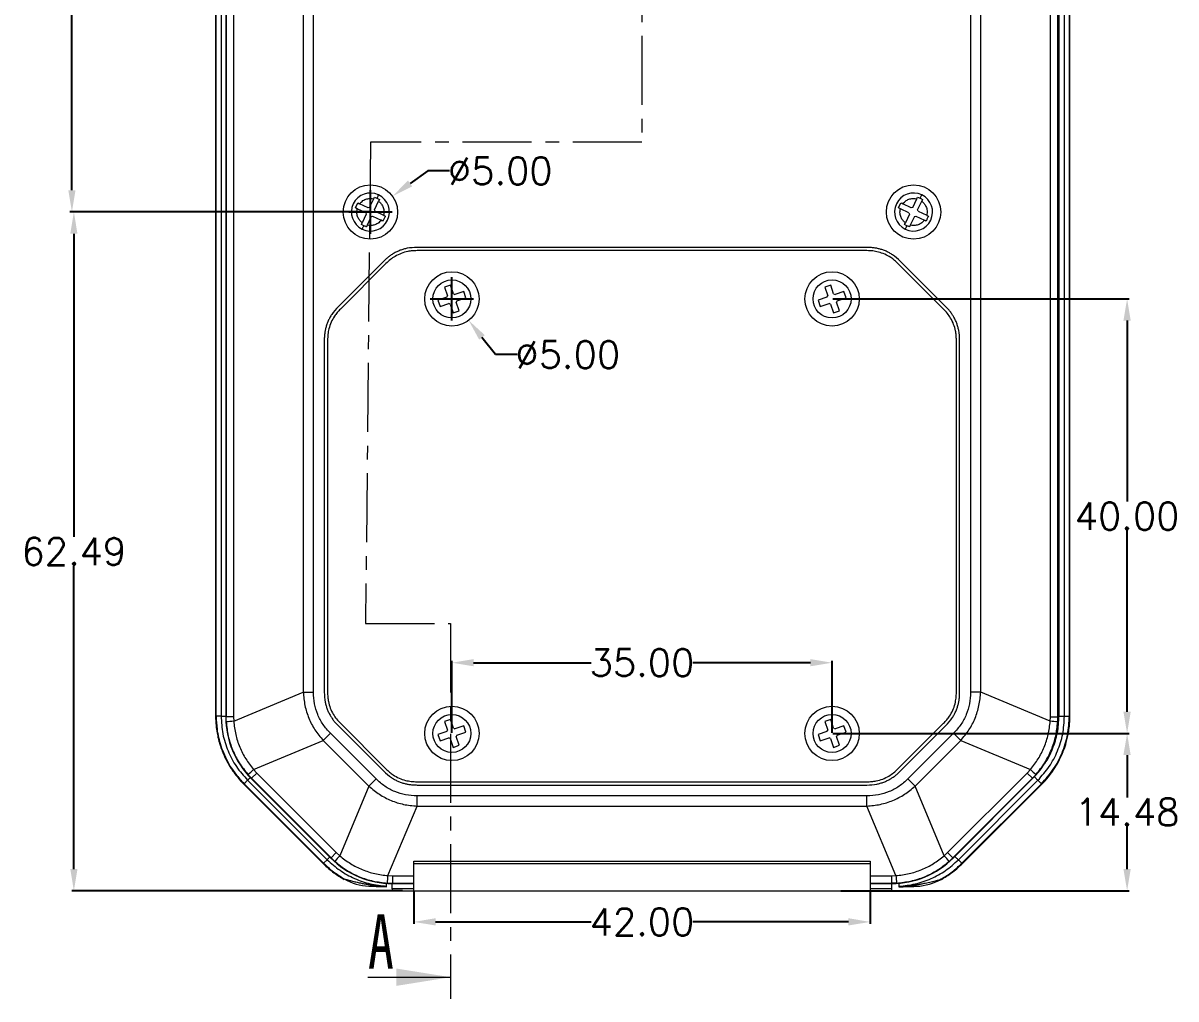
# Model space of a CAD drawing. Header units: inches. Extents: x 1153 to 4140, y 573 to 968.
# Drawn here: x 1458.6 to 1564.7, y 788.3 to 878.2 of the extents above; entities that cross this region are included whole.
import ezdxf

# ---------------------------------------------------------------- set-up
doc = ezdxf.new("R2010")
doc.units = ezdxf.units.IN
doc.linetypes.add('CENTER', pattern=[10.16, 6.35, -1.27, 1.27, -1.27])
doc.styles.add('SLDTEXTSTYLE6', font='TXT', dxfattribs={"width": 0.7})
doc.styles.get("Standard").update_dxf_attribs({"font": 'txt', "bigfont": 'gbcbig.shx'})
doc.dimstyles.new('2.5', dxfattribs={"dimtxt": 2.5, "dimasz": 2, "dimexe": 0.18, "dimexo": 0.0625, "dimgap": 0.09, "dimtad": 0, "dimtih": 1, "dimtoh": 1, "dimzin": 0, "dimdsep": 46, "dimtxsty": 'Standard', "dimcen": 2, "dimadec": 0, "dimazin": 0, "dimtfac": 1, "dimtofl": 0, "dimtmove": 0, "dimatfit": 3, "dimfxl": 1, "dimtolj": 1, "dimtzin": 0, "dimarcsym": 0})

# ---------------------------------------------------------------- blocks, each defined once
blk = doc.blocks.new('*D156')
at = {"color": 0, "lineweight": -2, "transparency": 16777216}
for p, q in [((1498.07, 812.84), (1498.07, 819.47)), ((1533.07, 812.84), (1533.07, 819.47)), ((1500.07, 819.29), (1510.89, 819.29)), ((1531.07, 819.29), (1520.24, 819.29))]:
    blk.add_line(p, q, dxfattribs=at)
at = {"color": 0, "transparency": 16777216}
for points in [[(1500.07, 819.62), (1500.07, 818.96), (1498.07, 819.29)], [(1531.07, 819.62), (1531.07, 818.96), (1533.07, 819.29)]]:
    blk.add_solid(points, dxfattribs=at)
at = {"layer": 'Defpoints', "color": 0, "transparency": 16777216}
for p in [(1533.07, 819.29), (1498.07, 812.78), (1533.07, 812.78)]:
    blk.add_point(p, dxfattribs=at)
at = {"color": 0, "transparency": 16777216, "insert": (1515.57, 819.29), "char_height": 2.5, "attachment_point": 5}
blk.add_mtext('\\A1;35.00', dxfattribs=at)
blk = doc.blocks.new('*D158')
at = {"color": 0, "lineweight": -2, "transparency": 16777216}
for p, q in [((1494.57, 798.23), (1494.57, 795.25)), ((1536.57, 798.23), (1536.57, 795.25)), ((1496.57, 795.43), (1510.89, 795.43)), ((1534.57, 795.43), (1520.24, 795.43))]:
    blk.add_line(p, q, dxfattribs=at)
at = {"color": 0, "transparency": 16777216}
for points in [[(1496.57, 795.77), (1496.57, 795.1), (1494.57, 795.43)], [(1534.57, 795.77), (1534.57, 795.1), (1536.57, 795.43)]]:
    blk.add_solid(points, dxfattribs=at)
at = {"layer": 'Defpoints', "color": 0, "transparency": 16777216}
for p in [(1494.57, 798.3), (1536.57, 798.3), (1536.57, 795.43)]:
    blk.add_point(p, dxfattribs=at)
at = {"color": 0, "transparency": 16777216, "insert": (1515.57, 795.43), "char_height": 2.5, "attachment_point": 5}
blk.add_mtext('\\A1;42.00', dxfattribs=at)
blk = doc.blocks.new('*D159')
at = {"color": 0, "lineweight": -2, "transparency": 16777216}
for p, q in [((1533.13, 812.78), (1560.41, 812.78)), ((1560.23, 810.78), (1560.23, 806.88)), ((1560.23, 800.3), (1560.23, 804.2)), ((1533.88, 798.3), (1560.41, 798.3))]:
    blk.add_line(p, q, dxfattribs=at)
at = {"color": 0, "transparency": 16777216}
for points in [[(1559.89, 810.78), (1560.56, 810.78), (1560.23, 812.78)], [(1559.89, 800.3), (1560.56, 800.3), (1560.23, 798.3)]]:
    blk.add_solid(points, dxfattribs=at)
at = {"layer": 'Defpoints', "color": 0, "transparency": 16777216}
for p in [(1533.07, 812.78), (1560.23, 812.78), (1533.82, 798.3)]:
    blk.add_point(p, dxfattribs=at)
at = {"color": 0, "transparency": 16777216, "insert": (1560.23, 805.54), "char_height": 2.5, "attachment_point": 5}
blk.add_mtext('\\A1;14.48', dxfattribs=at)
blk = doc.blocks.new('*D160')
at = {"color": 0, "lineweight": -2, "transparency": 16777216}
for p, q in [((1533.13, 852.78), (1560.41, 852.78)), ((1560.23, 850.78), (1560.23, 834.12)), ((1560.23, 814.78), (1560.23, 831.44)), ((1533.13, 812.78), (1560.41, 812.78))]:
    blk.add_line(p, q, dxfattribs=at)
at = {"color": 0, "transparency": 16777216}
for points in [[(1559.89, 850.78), (1560.56, 850.78), (1560.23, 852.78)], [(1559.89, 814.78), (1560.56, 814.78), (1560.23, 812.78)]]:
    blk.add_solid(points, dxfattribs=at)
at = {"layer": 'Defpoints', "color": 0, "transparency": 16777216}
for p in [(1533.07, 852.78), (1560.23, 852.78), (1533.07, 812.78)]:
    blk.add_point(p, dxfattribs=at)
at = {"color": 0, "transparency": 16777216, "insert": (1560.23, 832.78), "char_height": 2.5, "attachment_point": 5}
blk.add_mtext('\\A1;40.00', dxfattribs=at)
blk = doc.blocks.new('*D161')
at = {"color": 0, "lineweight": -2, "transparency": 16777216}
for p, q in [((1490.51, 860.78), (1463.09, 860.78)), ((1463.27, 858.78), (1463.27, 830.87)), ((1463.27, 800.29), (1463.27, 828.19)), ((1493.53, 798.29), (1463.09, 798.29))]:
    blk.add_line(p, q, dxfattribs=at)
at = {"color": 0, "transparency": 16777216}
for points in [[(1462.94, 858.78), (1463.6, 858.78), (1463.27, 860.78)], [(1462.94, 800.29), (1463.6, 800.29), (1463.27, 798.29)]]:
    blk.add_solid(points, dxfattribs=at)
at = {"layer": 'Defpoints', "color": 0, "transparency": 16777216}
for p in [(1463.27, 860.78), (1490.57, 860.78), (1493.59, 798.29)]:
    blk.add_point(p, dxfattribs=at)
at = {"color": 0, "transparency": 16777216, "insert": (1463.27, 829.53), "char_height": 2.5, "attachment_point": 5}
blk.add_mtext('\\A1;62.49', dxfattribs=at)
blk = doc.blocks.new('*D162')
at = {"color": 0, "lineweight": -2, "transparency": 16777216}
for p, q in [((1490.51, 905.78), (1462.91, 905.78)), ((1463.09, 903.78), (1463.09, 884.62)), ((1463.09, 862.78), (1463.09, 881.94)), ((1490.51, 860.78), (1462.91, 860.78))]:
    blk.add_line(p, q, dxfattribs=at)
at = {"color": 0, "transparency": 16777216}
for points in [[(1462.76, 903.78), (1463.42, 903.78), (1463.09, 905.78)], [(1462.76, 862.78), (1463.42, 862.78), (1463.09, 860.78)]]:
    blk.add_solid(points, dxfattribs=at)
at = {"layer": 'Defpoints', "color": 0, "transparency": 16777216}
for p in [(1463.09, 905.78), (1490.57, 905.78), (1490.57, 860.78)]:
    blk.add_point(p, dxfattribs=at)
at = {"color": 0, "transparency": 16777216, "insert": (1463.09, 883.28), "char_height": 2.5, "attachment_point": 5}
blk.add_mtext('\\A1;45.00', dxfattribs=at)
blk = doc.blocks.new('*D163')
at = {"color": 0, "lineweight": -2, "transparency": 16777216}
for p, q in [((1495.85, 864.56), (1494.23, 863.4)), ((1497.85, 864.56), (1495.85, 864.56)), ((1490.57, 858.78), (1490.57, 862.78)), ((1488.57, 860.78), (1492.57, 860.78))]:
    blk.add_line(p, q, dxfattribs=at)
at = {"color": 0, "transparency": 16777216}
blk.add_solid([(1494.03, 863.67), (1494.42, 863.13), (1492.6, 862.23)], dxfattribs=at)
at = {"layer": 'Defpoints', "color": 0, "transparency": 16777216}
for p in [(1492.6, 862.23), (1488.54, 859.32)]:
    blk.add_point(p, dxfattribs=at)
at = {"color": 0, "transparency": 16777216, "insert": (1502.52, 864.56), "char_height": 2.5, "attachment_point": 5}
blk.add_mtext('\\A1;∅5.00', dxfattribs=at)
blk = doc.blocks.new('*D164')
at = {"color": 0, "lineweight": -2, "transparency": 16777216}
for p, q in [((1498.07, 850.78), (1498.07, 854.78)), ((1496.07, 852.78), (1500.07, 852.78)), ((1502.07, 847.65), (1500.84, 849.23)), ((1504.07, 847.65), (1502.07, 847.65))]:
    blk.add_line(p, q, dxfattribs=at)
at = {"color": 0, "transparency": 16777216}
blk.add_solid([(1501.1, 849.44), (1500.58, 849.03), (1499.61, 850.81)], dxfattribs=at)
at = {"layer": 'Defpoints', "color": 0, "transparency": 16777216}
for p in [(1496.53, 854.75), (1499.61, 850.81)]:
    blk.add_point(p, dxfattribs=at)
at = {"color": 0, "transparency": 16777216, "insert": (1508.74, 847.65), "char_height": 2.5, "attachment_point": 5}
blk.add_mtext('\\A1;∅5.00', dxfattribs=at)

msp = doc.modelspace()

# ---------------------------------------------------------------- linework, layer by layer
at = {"color": 1, "linetype": 'CENTER', "lineweight": 0}
for p, q in [((1515.568, 927.78), (1515.568, 867.207)), ((1490.568, 867.207), (1490.121, 822.9)), ((1515.568, 867.207), (1490.568, 867.207)), ((1490.121, 822.9), (1497.944, 822.9)), ((1497.944, 822.9), (1497.944, 788.34))]:
    msp.add_line(p, q, dxfattribs=at)
at = {"color": 7, "linetype": 'Continuous', "lineweight": 15}
for p, q in [((1476.318, 907.351), (1476.318, 814.375)), ((1476.365, 814.378), (1476.365, 907.348)), ((1476.822, 907.348), (1476.822, 814.378)), ((1477.26, 907.271), (1477.26, 814.285)), ((1477.283, 907.248), (1477.283, 814.308)), ((1477.968, 907.248), (1477.968, 814.308)), ((1553.168, 814.308), (1553.168, 907.248)), ((1553.854, 814.308), (1553.854, 907.248)), ((1553.876, 814.285), (1553.876, 907.271)), ((1553.963, 814.364), (1553.963, 907.336)), ((1554.46, 814.365), (1554.46, 907.335)), ((1554.917, 814.365), (1554.917, 907.335)), ((1554.964, 814.362), (1554.964, 907.338)), ((1484.379, 904.985), (1484.379, 816.571)), ((1485.323, 816.571), (1485.323, 904.985)), ((1545.814, 904.985), (1545.814, 816.571)), ((1546.757, 816.571), (1546.757, 904.985)), ((1490.494, 861.202), (1490.872, 861.99)), ((1490.872, 861.99), (1490.948, 862.149)), ((1490.948, 862.149), (1491.173, 862.041)), ((1540.494, 861.202), (1540.872, 861.99)), ((1540.872, 861.99), (1540.948, 862.149)), ((1540.948, 862.149), (1541.173, 862.041)), ((1489.198, 861.157), (1489.414, 861.608)), ((1489.356, 861.082), (1489.198, 861.157)), ((1490.145, 860.704), (1489.356, 861.082)), ((1489.414, 861.608), (1489.572, 861.532)), ((1490.361, 861.155), (1489.572, 861.532)), ((1490.494, 861.202), (1490.361, 861.155)), ((1490.945, 860.986), (1491.323, 861.774)), ((1490.992, 860.852), (1490.945, 860.986)), ((1490.992, 860.852), (1491.781, 860.474)), ((1539.198, 861.157), (1539.414, 861.608)), ((1539.356, 861.082), (1539.198, 861.157)), ((1540.145, 860.704), (1539.356, 861.082)), ((1539.414, 861.608), (1539.572, 861.532)), ((1540.361, 861.155), (1539.572, 861.532)), ((1540.494, 861.202), (1540.361, 861.155)), ((1540.945, 860.986), (1541.323, 861.774)), ((1540.992, 860.852), (1540.945, 860.986)), ((1540.992, 860.852), (1541.781, 860.474)), ((1489.738, 859.623), (1489.814, 859.781)), ((1490.192, 860.57), (1489.814, 859.781)), ((1490.145, 860.704), (1490.192, 860.57)), ((1490.643, 860.354), (1490.265, 859.565)), ((1490.643, 860.354), (1490.776, 860.401)), ((1490.776, 860.401), (1491.565, 860.023)), ((1539.738, 859.623), (1539.814, 859.781)), ((1540.192, 860.57), (1539.814, 859.781)), ((1540.145, 860.704), (1540.192, 860.57)), ((1540.643, 860.354), (1540.265, 859.565)), ((1540.643, 860.354), (1540.776, 860.401)), ((1540.776, 860.401), (1541.565, 860.023)), ((1489.963, 859.515), (1489.738, 859.623)), ((1539.963, 859.515), (1539.738, 859.623)), ((1536.276, 857.522), (1494.861, 857.522)), ((1536.276, 857.222), (1494.861, 857.222)), ((1491.791, 856.252), (1487.593, 852.054)), ((1492.003, 856.04), (1487.805, 851.842)), ((1543.332, 851.842), (1539.134, 856.04)), ((1543.544, 852.054), (1539.346, 856.252)), ((1497.944, 854.054), (1497.395, 853.869)), ((1497.395, 853.869), (1497.664, 853.07)), ((1498.213, 853.255), (1497.944, 854.054)), ((1499.155, 853.466), (1498.34, 853.192)), ((1499.351, 852.886), (1499.155, 853.466)), ((1532.944, 854.054), (1532.395, 853.869)), ((1532.395, 853.869), (1532.664, 853.07)), ((1533.213, 853.255), (1532.944, 854.054)), ((1534.155, 853.466), (1533.34, 853.192)), ((1534.351, 852.886), (1534.155, 853.466)), ((1497.601, 852.943), (1496.786, 852.668)), ((1496.786, 852.668), (1496.982, 852.088)), ((1496.982, 852.088), (1497.797, 852.362)), ((1497.601, 852.943), (1497.664, 853.07)), ((1497.923, 852.3), (1497.797, 852.362)), ((1497.923, 852.3), (1498.193, 851.5)), ((1498.213, 853.255), (1498.34, 853.192)), ((1498.535, 852.611), (1498.473, 852.485)), ((1498.742, 851.685), (1498.473, 852.485)), ((1498.535, 852.611), (1499.351, 852.886)), ((1532.601, 852.943), (1531.786, 852.668)), ((1531.786, 852.668), (1531.982, 852.088)), ((1531.982, 852.088), (1532.797, 852.362)), ((1532.601, 852.943), (1532.664, 853.07)), ((1532.923, 852.3), (1532.797, 852.362)), ((1532.923, 852.3), (1533.193, 851.5)), ((1533.213, 853.255), (1533.34, 853.192)), ((1533.535, 852.611), (1533.473, 852.485)), ((1533.742, 851.685), (1533.473, 852.485)), ((1533.535, 852.611), (1534.351, 852.886)), ((1498.193, 851.5), (1498.742, 851.685)), ((1533.193, 851.5), (1533.742, 851.685)), ((1486.323, 848.983), (1486.323, 816.571)), ((1486.623, 848.983), (1486.623, 816.571)), ((1544.514, 816.571), (1544.514, 848.983)), ((1544.814, 816.571), (1544.814, 848.983)), ((1477.98, 813.897), (1484.379, 816.571)), ((1484.379, 816.571), (1485.323, 816.571)), ((1546.757, 816.571), (1545.814, 816.571)), ((1553.156, 813.897), (1546.757, 816.571)), ((1476.822, 814.378), (1476.365, 814.378)), ((1477.26, 814.285), (1477.283, 814.308)), ((1477.297, 813.838), (1477.283, 814.308)), ((1477.968, 814.308), (1477.283, 814.308)), ((1477.968, 814.308), (1477.98, 813.897)), ((1497.944, 814.054), (1497.395, 813.869)), ((1498.213, 813.255), (1497.944, 814.054)), ((1532.944, 814.054), (1532.395, 813.869)), ((1533.213, 813.255), (1532.944, 814.054)), ((1553.156, 813.897), (1553.168, 814.308)), ((1553.168, 814.308), (1553.854, 814.308)), ((1553.84, 813.838), (1553.854, 814.308)), ((1553.876, 814.285), (1553.854, 814.308)), ((1554.46, 814.365), (1554.917, 814.365)), ((1487.593, 813.5), (1491.791, 809.302)), ((1487.805, 813.712), (1492.003, 809.514)), ((1497.395, 813.869), (1497.664, 813.07)), ((1497.601, 812.943), (1497.664, 813.07)), ((1498.213, 813.255), (1498.34, 813.192)), ((1499.155, 813.466), (1498.34, 813.192)), ((1499.351, 812.886), (1499.155, 813.466)), ((1532.395, 813.869), (1532.664, 813.07)), ((1532.601, 812.943), (1532.664, 813.07)), ((1533.213, 813.255), (1533.34, 813.192)), ((1534.155, 813.466), (1533.34, 813.192)), ((1534.351, 812.886), (1534.155, 813.466)), ((1539.134, 809.514), (1543.332, 813.712)), ((1539.346, 809.302), (1543.544, 813.5)), ((1479.815, 809.451), (1486.22, 812.127)), ((1486.22, 812.127), (1486.886, 812.793)), ((1486.22, 812.127), (1490.418, 807.929)), ((1491.084, 808.595), (1486.886, 812.793)), ((1497.601, 812.943), (1496.786, 812.668)), ((1496.786, 812.668), (1496.982, 812.088)), ((1496.982, 812.088), (1497.797, 812.362)), ((1497.923, 812.3), (1497.797, 812.362)), ((1497.923, 812.3), (1498.193, 811.5)), ((1498.535, 812.611), (1498.473, 812.485)), ((1498.742, 811.685), (1498.473, 812.485)), ((1498.535, 812.611), (1499.351, 812.886)), ((1532.601, 812.943), (1531.786, 812.668)), ((1531.786, 812.668), (1531.982, 812.088)), ((1531.982, 812.088), (1532.797, 812.362)), ((1532.923, 812.3), (1532.797, 812.362)), ((1532.923, 812.3), (1533.193, 811.5)), ((1533.535, 812.611), (1533.473, 812.485)), ((1533.742, 811.685), (1533.473, 812.485)), ((1533.535, 812.611), (1534.351, 812.886)), ((1544.251, 812.793), (1540.053, 808.595)), ((1540.719, 807.929), (1544.917, 812.127)), ((1544.917, 812.127), (1544.251, 812.793)), ((1544.917, 812.127), (1551.322, 809.451)), ((1498.193, 811.5), (1498.742, 811.685)), ((1533.193, 811.5), (1533.742, 811.685)), ((1479.288, 809.011), (1479.626, 808.652)), ((1479.626, 808.652), (1480.111, 809.137)), ((1480.111, 809.137), (1479.815, 809.451)), ((1487.427, 801.82), (1480.111, 809.137)), ((1551.026, 809.137), (1543.709, 801.82)), ((1551.322, 809.451), (1551.026, 809.137)), ((1551.511, 808.652), (1551.026, 809.137)), ((1551.849, 809.011), (1551.511, 808.652)), ((1478.909, 808.121), (1486.228, 800.801)), ((1478.944, 808.153), (1479.267, 808.476)), ((1486.261, 800.836), (1478.944, 808.153)), ((1479.267, 808.476), (1486.584, 801.159)), ((1479.603, 808.629), (1479.626, 808.652)), ((1486.919, 801.313), (1479.603, 808.629)), ((1479.626, 808.652), (1486.942, 801.335)), ((1490.418, 807.929), (1487.742, 801.524)), ((1490.418, 807.929), (1491.084, 808.595)), ((1494.861, 808.333), (1536.276, 808.333)), ((1494.861, 808.033), (1536.276, 808.033)), ((1540.719, 807.929), (1540.053, 808.595)), ((1543.395, 801.524), (1540.719, 807.929)), ((1544.194, 801.335), (1551.511, 808.652)), ((1551.534, 808.629), (1544.217, 801.313)), ((1544.699, 801.146), (1552.015, 808.463)), ((1545.022, 800.823), (1552.338, 808.14)), ((1545.054, 800.788), (1552.373, 808.108)), ((1551.511, 808.652), (1551.534, 808.629)), ((1552.015, 808.463), (1552.338, 808.14)), ((1536.276, 807.033), (1494.861, 807.033)), ((1494.861, 806.089), (1494.861, 807.033)), ((1536.276, 806.089), (1536.276, 807.033)), ((1492.187, 799.69), (1494.861, 806.089)), ((1494.861, 806.089), (1536.276, 806.089)), ((1538.949, 799.69), (1536.276, 806.089)), ((1486.942, 801.335), (1486.919, 801.313)), ((1486.942, 801.335), (1487.427, 801.82)), ((1487.302, 800.997), (1486.942, 801.335)), ((1487.742, 801.524), (1487.427, 801.82)), ((1543.709, 801.82), (1543.395, 801.524)), ((1544.194, 801.335), (1543.709, 801.82)), ((1543.835, 800.997), (1544.194, 801.335)), ((1544.217, 801.313), (1544.194, 801.335)), ((1486.584, 801.159), (1486.261, 800.836)), ((1494.568, 801.017), (1536.568, 801.017)), ((1494.568, 799.678), (1494.568, 801.017)), ((1494.568, 800.804), (1536.568, 800.804)), ((1536.568, 801.017), (1536.568, 799.678)), ((1544.699, 801.146), (1545.022, 800.823)), ((1492.187, 799.69), (1492.598, 799.678)), ((1492.598, 799.678), (1494.568, 799.678)), ((1492.598, 799.678), (1492.598, 798.992)), ((1494.568, 798.992), (1494.568, 799.678)), ((1536.568, 799.678), (1538.538, 799.678)), ((1536.568, 799.678), (1536.568, 798.992)), ((1538.538, 799.678), (1538.949, 799.69)), ((1538.538, 799.678), (1538.538, 798.992)), ((1542.477, 799.071), (1543.212, 799.377)), ((1492.129, 799.006), (1492.598, 798.992)), ((1492.568, 798.987), (1492.568, 798.979)), ((1492.568, 798.979), (1494.568, 798.979)), ((1492.568, 798.479), (1492.568, 798.979)), ((1494.568, 798.479), (1492.568, 798.479)), ((1492.568, 798.479), (1492.568, 798.287)), ((1492.568, 798.287), (1538.568, 798.287)), ((1492.593, 798.987), (1492.598, 798.992)), ((1492.593, 798.987), (1494.568, 798.987)), ((1492.598, 798.992), (1494.568, 798.992)), ((1494.568, 798.987), (1494.568, 798.992)), ((1494.568, 798.979), (1494.568, 798.987)), ((1494.568, 798.479), (1494.568, 798.979)), ((1494.568, 798.295), (1494.568, 798.479)), ((1494.568, 798.295), (1536.568, 798.295)), ((1536.568, 798.992), (1538.538, 798.992)), ((1536.568, 798.992), (1536.568, 798.987)), ((1536.568, 798.987), (1538.544, 798.987)), ((1536.568, 798.987), (1536.568, 798.979)), ((1536.568, 798.979), (1538.568, 798.979)), ((1536.568, 798.979), (1536.568, 798.479)), ((1538.568, 798.479), (1536.568, 798.479)), ((1536.568, 798.479), (1536.568, 798.295)), ((1539.008, 799.006), (1538.538, 798.992)), ((1538.544, 798.987), (1538.538, 798.992)), ((1538.544, 798.987), (1538.568, 798.987)), ((1538.568, 798.979), (1538.568, 798.987)), ((1538.568, 798.479), (1538.568, 798.979)), ((1538.568, 798.287), (1538.568, 798.479)), ((1539.221, 798.711), (1539.221, 798.689))]:
    msp.add_line(p, q, dxfattribs=at)
at = {"color": 8, "linetype": 'Continuous', "lineweight": 15}
for p, q in [((1552.338, 808.14), (1552.365, 808.114)), ((1488.071, 799.39), (1488.161, 799.393))]:
    msp.add_line(p, q, dxfattribs=at)
at = {"color": 7, "linetype": 'Continuous', "lineweight": 0}
msp.add_line((1490.344, 790.34), (1497.944, 790.34), dxfattribs=at)
at = {"color": 7, "linetype": 'Continuous', "lineweight": 15}
for centre, radius in [((1490.568, 860.778), 2.5), ((1540.568, 860.778), 2.5), ((1498.068, 852.777), 2.5), ((1498.068, 852.777), 1.75), ((1533.068, 852.777), 2.5), ((1533.068, 852.777), 1.75), ((1498.068, 812.777), 2.5), ((1533.068, 812.777), 2.5), ((1498.068, 812.777), 1.75), ((1533.068, 812.777), 1.75)]:
    msp.add_circle(centre, radius, dxfattribs=at)
for centre, radius, start, end in [((1490.568, 860.778), 1.75, 64.40453, 244.40453), ((1490.568, 860.778), 1.75, 244.40453, 64.40453), ((1540.568, 860.778), 1.75, 64.40453, 244.40453), ((1540.568, 860.778), 1.75, 244.40453, 64.40453), ((1478.325, 805.871), 8.034, 92.45871, 97.35322), ((1552.812, 805.871), 8.034, 82.64678, 87.54129), ((1474.557, 815.215), 7.801, 307.32641, 312.37171), ((1556.579, 815.215), 7.801, 227.62829, 232.67359), ((1493.505, 796.267), 7.801, 137.62829, 142.67359), ((1537.631, 796.267), 7.801, 37.32641, 42.37171), ((1490.594, 803.487), 4.762, 239.27144, 268.02038), ((1484.161, 800.035), 8.034, 352.64678, 357.54129), ((1546.976, 800.035), 8.034, 182.45871, 187.35322), ((1540.688, 803.474), 4.762, 271.97962, 300.73105)]:
    msp.add_arc(centre, radius, start, end, dxfattribs=at)
for centre, major_axis, start_param, end_param in [((1485.262, 814.288), (-5.659, -5.659), 5.4979394, 6.2831853), ((1545.875, 814.288), (-5.659, 5.659), 3.1415927, 3.9268385), ((1492.578, 806.971), (5.659, 5.659), 3.1415927, 3.9259221), ((1538.559, 806.971), (5.659, -5.659), 5.4988559, 6.2831853), ((1492.596, 806.989), (5.659, 5.659), 3.9237406, 3.9268385)]:
    msp.add_ellipse(centre, major_axis=major_axis, ratio=0.9996955, start_param=start_param, end_param=end_param, dxfattribs=at)
for points, knots in [([(1489.572, 861.532), (1489.67, 861.638), (1489.858, 861.841), (1490.223, 861.996), (1490.566, 862.045), (1490.776, 862.008), (1490.872, 861.99)], [0, 0, 0, 0, 0.2945419, 0.563619, 0.7992181, 1, 1, 1, 1]), ([(1491.173, 862.041), (1491.197, 862.09), (1491.245, 862.191), (1491.293, 862.292), (1491.32, 862.347), (1491.323, 862.353), (1491.324, 862.356)], [0, 0, 0, 0, 0.283977, 0.5741323, 0.7946784, 1, 1, 1, 1]), ([(1491.173, 862.041), (1491.211, 862.023), (1491.286, 861.986), (1491.361, 861.95), (1491.399, 861.933)], [0, 0, 0, 0, 0.4997612, 1, 1, 1, 1]), ([(1491.399, 861.933), (1491.393, 861.92), (1491.381, 861.895), (1491.362, 861.856), (1491.343, 861.815), (1491.329, 861.788), (1491.323, 861.774)], [0, 0, 0, 0, 0.2453076, 0.4924284, 0.7452394, 1, 1, 1, 1]), ([(1539.572, 861.532), (1539.67, 861.638), (1539.858, 861.841), (1540.223, 861.996), (1540.566, 862.045), (1540.776, 862.008), (1540.872, 861.99)], [0, 0, 0, 0, 0.2945419, 0.563619, 0.7992181, 1, 1, 1, 1]), ([(1541.173, 862.041), (1541.197, 862.09), (1541.245, 862.191), (1541.293, 862.292), (1541.32, 862.347), (1541.323, 862.353), (1541.324, 862.356)], [0, 0, 0, 0, 0.283977, 0.5741323, 0.7946784, 1, 1, 1, 1]), ([(1541.173, 862.041), (1541.211, 862.023), (1541.286, 861.986), (1541.361, 861.95), (1541.399, 861.933)], [0, 0, 0, 0, 0.4997612, 1, 1, 1, 1]), ([(1541.399, 861.933), (1541.393, 861.92), (1541.381, 861.895), (1541.362, 861.856), (1541.343, 861.815), (1541.329, 861.788), (1541.323, 861.774)], [0, 0, 0, 0, 0.2453076, 0.4924284, 0.7452394, 1, 1, 1, 1]), ([(1489.814, 859.781), (1489.74, 859.846), (1489.579, 859.985), (1489.403, 860.284), (1489.294, 860.665), (1489.335, 860.939), (1489.356, 861.082)], [0, 0, 0, 0, 0.2007819, 0.436381, 0.7054581, 1, 1, 1, 1]), ([(1491.323, 861.774), (1491.397, 861.71), (1491.557, 861.571), (1491.734, 861.272), (1491.842, 860.89), (1491.802, 860.617), (1491.781, 860.474)], [0, 0, 0, 0, 0.2007819, 0.436381, 0.7054581, 1, 1, 1, 1]), ([(1539.814, 859.781), (1539.74, 859.846), (1539.579, 859.985), (1539.403, 860.284), (1539.294, 860.665), (1539.335, 860.939), (1539.356, 861.082)], [0, 0, 0, 0, 0.2007819, 0.436381, 0.7054581, 1, 1, 1, 1]), ([(1541.323, 861.774), (1541.397, 861.71), (1541.557, 861.571), (1541.734, 861.272), (1541.842, 860.89), (1541.802, 860.617), (1541.781, 860.474)], [0, 0, 0, 0, 0.2007819, 0.436381, 0.7054581, 1, 1, 1, 1]), ([(1491.565, 860.023), (1491.467, 859.917), (1491.279, 859.715), (1490.914, 859.56), (1490.57, 859.511), (1490.361, 859.548), (1490.265, 859.565)], [0, 0, 0, 0, 0.2945419, 0.563619, 0.7992181, 1, 1, 1, 1]), ([(1491.723, 859.948), (1491.71, 859.954), (1491.685, 859.966), (1491.646, 859.984), (1491.606, 860.004), (1491.579, 860.017), (1491.565, 860.023)], [0, 0, 0, 0, 0.2453076, 0.4924284, 0.7452394, 1, 1, 1, 1]), ([(1491.939, 860.399), (1491.921, 860.361), (1491.885, 860.286), (1491.831, 860.173), (1491.777, 860.06), (1491.741, 859.985), (1491.723, 859.948)], [0, 0, 0, 0, 0.2493795, 0.4990288, 0.7493944, 1, 1, 1, 1]), ([(1491.781, 860.474), (1491.794, 860.468), (1491.821, 860.455), (1491.86, 860.436), (1491.9, 860.417), (1491.926, 860.405), (1491.939, 860.399)], [0, 0, 0, 0, 0.2453467, 0.4924679, 0.7452445, 1, 1, 1, 1]), ([(1541.565, 860.023), (1541.467, 859.917), (1541.279, 859.715), (1540.914, 859.56), (1540.57, 859.511), (1540.361, 859.548), (1540.265, 859.565)], [0, 0, 0, 0, 0.2945419, 0.563619, 0.7992181, 1, 1, 1, 1]), ([(1541.723, 859.948), (1541.71, 859.954), (1541.685, 859.966), (1541.646, 859.984), (1541.606, 860.004), (1541.579, 860.017), (1541.565, 860.023)], [0, 0, 0, 0, 0.2453076, 0.4924284, 0.7452394, 1, 1, 1, 1]), ([(1541.939, 860.399), (1541.921, 860.361), (1541.885, 860.286), (1541.831, 860.173), (1541.777, 860.06), (1541.741, 859.985), (1541.723, 859.948)], [0, 0, 0, 0, 0.2493795, 0.4990288, 0.7493944, 1, 1, 1, 1]), ([(1541.781, 860.474), (1541.794, 860.468), (1541.821, 860.455), (1541.86, 860.436), (1541.9, 860.417), (1541.926, 860.405), (1541.939, 860.399)], [0, 0, 0, 0, 0.2453467, 0.4924679, 0.7452445, 1, 1, 1, 1]), ([(1489.812, 859.2), (1489.815, 859.205), (1489.819, 859.215), (1489.857, 859.292), (1489.906, 859.396), (1489.945, 859.476), (1489.963, 859.515)], [0, 0, 0, 0, 0.2637162, 0.548872, 0.7776112, 1, 1, 1, 1]), ([(1490.189, 859.407), (1490.151, 859.425), (1490.076, 859.461), (1490.001, 859.497), (1489.963, 859.515)], [0, 0, 0, 0, 0.4997288, 1, 1, 1, 1]), ([(1490.265, 859.565), (1490.258, 859.552), (1490.246, 859.526), (1490.227, 859.486), (1490.208, 859.446), (1490.195, 859.42), (1490.189, 859.407)], [0, 0, 0, 0, 0.2453467, 0.4924679, 0.7452445, 1, 1, 1, 1]), ([(1539.812, 859.2), (1539.815, 859.205), (1539.819, 859.215), (1539.857, 859.292), (1539.906, 859.396), (1539.945, 859.476), (1539.963, 859.515)], [0, 0, 0, 0, 0.2637162, 0.548872, 0.7776112, 1, 1, 1, 1]), ([(1540.189, 859.407), (1540.151, 859.425), (1540.076, 859.461), (1540.001, 859.497), (1539.963, 859.515)], [0, 0, 0, 0, 0.4997288, 1, 1, 1, 1]), ([(1540.265, 859.565), (1540.258, 859.552), (1540.246, 859.526), (1540.227, 859.486), (1540.208, 859.446), (1540.195, 859.42), (1540.189, 859.407)], [0, 0, 0, 0, 0.2453467, 0.4924679, 0.7452445, 1, 1, 1, 1]), ([(1494.861, 857.522), (1494.556, 857.507), (1494.194, 857.49), (1493.733, 857.388), (1493.516, 857.327), (1493.25, 857.232), (1492.988, 857.12), (1492.74, 856.988), (1492.556, 856.874), (1492.383, 856.758), (1492.167, 856.595), (1491.956, 856.413), (1491.833, 856.293), (1491.791, 856.252)], [0, 0, 0, 0, 0.26764, 0.3166867, 0.4152711, 0.4647469, 0.5649061, 0.6660639, 0.7107209, 0.7553776, 0.8486367, 0.9484918, 1, 1, 1, 1]), ([(1494.861, 857.222), (1494.718, 857.218), (1494.431, 857.21), (1493.942, 857.138), (1493.398, 856.984), (1492.86, 856.724), (1492.392, 856.403), (1492.133, 856.161), (1492.003, 856.04)], [0, 0, 0, 0, 0.1347887, 0.270818, 0.465792, 0.6664536, 0.8318861, 1, 1, 1, 1]), ([(1539.346, 856.252), (1539.12, 856.458), (1538.852, 856.701), (1538.453, 856.955), (1538.257, 857.063), (1538.002, 857.184), (1537.737, 857.29), (1537.469, 857.371), (1537.258, 857.421), (1537.054, 857.461), (1536.785, 857.498), (1536.507, 857.519), (1536.334, 857.521), (1536.276, 857.522)], [0, 0, 0, 0, 0.2676596, 0.3166203, 0.4150327, 0.4644222, 0.5644053, 0.6653835, 0.7101342, 0.7548844, 0.848335, 0.9483903, 1, 1, 1, 1]), ([(1539.134, 856.04), (1539.03, 856.138), (1538.821, 856.335), (1538.425, 856.63), (1537.931, 856.905), (1537.367, 857.1), (1536.808, 857.204), (1536.454, 857.216), (1536.276, 857.222)], [0, 0, 0, 0, 0.1347908, 0.2708424, 0.4654706, 0.66577, 0.8315539, 1, 1, 1, 1]), ([(1487.593, 852.054), (1487.387, 851.828), (1487.144, 851.56), (1486.89, 851.161), (1486.781, 850.965), (1486.661, 850.71), (1486.555, 850.445), (1486.474, 850.177), (1486.424, 849.966), (1486.384, 849.762), (1486.346, 849.493), (1486.326, 849.215), (1486.324, 849.042), (1486.323, 848.983)], [0, 0, 0, 0, 0.2676596, 0.3166203, 0.4150327, 0.4644222, 0.5644053, 0.6653835, 0.7101342, 0.7548844, 0.848335, 0.9483903, 1, 1, 1, 1]), ([(1487.805, 851.842), (1487.707, 851.738), (1487.509, 851.529), (1487.214, 851.133), (1486.94, 850.639), (1486.744, 850.075), (1486.641, 849.516), (1486.629, 849.162), (1486.623, 848.983)], [0, 0, 0, 0, 0.1347908, 0.2708424, 0.4654706, 0.66577, 0.8315539, 1, 1, 1, 1]), ([(1544.514, 848.983), (1544.51, 849.126), (1544.502, 849.413), (1544.431, 849.903), (1544.276, 850.447), (1544.017, 850.985), (1543.695, 851.453), (1543.454, 851.711), (1543.332, 851.842)], [0, 0, 0, 0, 0.1347887, 0.270818, 0.465792, 0.6664536, 0.8318861, 1, 1, 1, 1]), ([(1544.814, 848.983), (1544.799, 849.289), (1544.782, 849.65), (1544.68, 850.112), (1544.619, 850.328), (1544.524, 850.594), (1544.412, 850.857), (1544.28, 851.104), (1544.166, 851.289), (1544.05, 851.461), (1543.887, 851.678), (1543.705, 851.889), (1543.585, 852.012), (1543.544, 852.054)], [0, 0, 0, 0, 0.26764001, 0.31668666, 0.4152711, 0.46474688, 0.56490605, 0.66606386, 0.71072093, 0.7553776, 0.84863672, 0.94849182, 1, 1, 1, 1]), ([(1484.379, 816.571), (1484.419, 816.157), (1484.496, 815.341), (1484.875, 814.172), (1485.433, 813.078), (1485.955, 812.447), (1486.22, 812.127)], [0, 0, 0, 0, 0.2535543, 0.5002407, 0.7468043, 1, 1, 1, 1]), ([(1486.886, 812.793), (1486.646, 813.058), (1486.176, 813.578), (1485.685, 814.507), (1485.375, 815.512), (1485.341, 816.213), (1485.323, 816.571)], [0, 0, 0, 0, 0.2544163, 0.4996841, 0.7450513, 1, 1, 1, 1]), ([(1486.323, 816.571), (1486.337, 816.265), (1486.354, 815.904), (1486.456, 815.442), (1486.518, 815.226), (1486.613, 814.96), (1486.725, 814.697), (1486.857, 814.45), (1486.971, 814.265), (1487.086, 814.093), (1487.249, 813.877), (1487.431, 813.665), (1487.552, 813.542), (1487.593, 813.5)], [0, 0, 0, 0, 0.26764, 0.3166867, 0.4152711, 0.4647469, 0.5649061, 0.6660639, 0.7107209, 0.7553776, 0.8486367, 0.9484918, 1, 1, 1, 1]), ([(1486.623, 816.571), (1486.627, 816.428), (1486.635, 816.141), (1486.706, 815.652), (1486.861, 815.107), (1487.12, 814.569), (1487.442, 814.101), (1487.683, 813.843), (1487.805, 813.712)], [0, 0, 0, 0, 0.1347887, 0.270818, 0.465792, 0.6664536, 0.8318861, 1, 1, 1, 1]), ([(1543.332, 813.712), (1543.43, 813.816), (1543.627, 814.025), (1543.922, 814.421), (1544.197, 814.915), (1544.392, 815.479), (1544.496, 816.038), (1544.508, 816.392), (1544.514, 816.571)], [0, 0, 0, 0, 0.1347908, 0.2708424, 0.4654706, 0.66577, 0.8315539, 1, 1, 1, 1]), ([(1543.544, 813.5), (1543.75, 813.727), (1543.993, 813.994), (1544.247, 814.393), (1544.355, 814.589), (1544.476, 814.844), (1544.582, 815.109), (1544.663, 815.377), (1544.713, 815.588), (1544.753, 815.792), (1544.79, 816.061), (1544.811, 816.339), (1544.813, 816.512), (1544.814, 816.571)], [0, 0, 0, 0, 0.26765957, 0.31662025, 0.41503269, 0.46442218, 0.56440533, 0.66538352, 0.71013417, 0.7548844, 0.84833499, 0.94839026, 1, 1, 1, 1]), ([(1545.814, 816.571), (1545.796, 816.213), (1545.761, 815.512), (1545.452, 814.507), (1544.961, 813.578), (1544.491, 813.058), (1544.251, 812.793)], [0, 0, 0, 0, 0.2548834, 0.5003134, 0.7455185, 1, 1, 1, 1]), ([(1544.917, 812.127), (1545.181, 812.447), (1545.703, 813.078), (1546.261, 814.172), (1546.64, 815.341), (1546.718, 816.157), (1546.757, 816.571)], [0, 0, 0, 0, 0.2531957, 0.4997593, 0.7464457, 1, 1, 1, 1]), ([(1476.318, 814.382), (1476.318, 814.382), (1476.318, 814.377), (1476.319, 814.083), (1476.343, 813.561), (1476.44, 812.867), (1476.556, 812.322), (1476.67, 811.895), (1476.777, 811.558), (1476.911, 811.185), (1477.116, 810.687), (1477.468, 809.983), (1477.908, 809.291), (1478.333, 808.746), (1478.61, 808.431), (1478.772, 808.26), (1478.857, 808.174), (1478.894, 808.136), (1478.907, 808.123), (1478.912, 808.118), (1478.913, 808.117), (1478.914, 808.116)], [0, 0, 0, 0, 0.00026015, 0.00204367, 0.12662489, 0.22529111, 0.3038663, 0.36660655, 0.41577021, 0.45629362, 0.53744096, 0.64779176, 0.7952585, 0.89000487, 0.94538388, 0.9759801, 0.99176098, 0.99735579, 0.99911499, 0.99967541, 1, 1, 1, 1]), ([(1476.365, 814.378), (1476.382, 813.973), (1476.418, 813.049), (1476.708, 811.85), (1477.118, 810.775), (1477.572, 809.893), (1478.168, 808.988), (1478.679, 808.439), (1478.944, 808.153)], [0, 0, 0, 0, 0.1759405, 0.4006209, 0.5314966, 0.6748172, 0.8308281, 1, 1, 1, 1]), ([(1476.822, 814.378), (1476.855, 813.829), (1476.92, 812.734), (1477.42, 811.163), (1478.174, 809.699), (1478.902, 808.884), (1479.267, 808.476)], [0, 0, 0, 0, 0.2513418, 0.5008444, 0.7498835, 1, 1, 1, 1]), ([(1552.015, 808.463), (1552.378, 808.871), (1553.104, 809.687), (1553.861, 811.148), (1554.367, 812.719), (1554.429, 813.815), (1554.46, 814.365)], [0, 0, 0, 0, 0.2497146, 0.4987053, 0.7482376, 1, 1, 1, 1]), ([(1552.338, 808.14), (1552.724, 808.571), (1553.494, 809.432), (1554.291, 810.978), (1554.82, 812.634), (1554.884, 813.787), (1554.917, 814.365)], [0, 0, 0, 0, 0.2506153, 0.5000282, 0.7494294, 1, 1, 1, 1]), ([(1552.369, 808.103), (1552.369, 808.104), (1552.373, 808.107), (1552.582, 808.317), (1552.935, 808.705), (1553.357, 809.265), (1553.659, 809.73), (1553.878, 810.11), (1554.04, 810.423), (1554.209, 810.781), (1554.417, 811.279), (1554.667, 812.028), (1554.845, 812.832), (1554.93, 813.52), (1554.956, 813.937), (1554.963, 814.17), (1554.964, 814.289), (1554.964, 814.342), (1554.964, 814.36), (1554.964, 814.367), (1554.964, 814.369), (1554.964, 814.369)], [0, 0, 0, 0, 0.0002648, 0.0020724, 0.1278384, 0.2260837, 0.3040464, 0.366453, 0.4154375, 0.4558863, 0.5370444, 0.6477093, 0.7962251, 0.8911431, 0.946004, 0.9762538, 0.991861, 0.9973913, 0.9991285, 0.999681, 1, 1, 1, 1]), ([(1477.297, 813.838), (1477.343, 813.401), (1477.437, 812.525), (1477.853, 811.26), (1478.449, 810.059), (1479.007, 809.361), (1479.288, 809.011)], [0, 0, 0, 0, 0.2475273, 0.496698, 0.7475197, 1, 1, 1, 1]), ([(1477.98, 813.897), (1478.028, 813.491), (1478.124, 812.681), (1478.514, 811.516), (1479.059, 810.415), (1479.563, 809.773), (1479.815, 809.451)], [0, 0, 0, 0, 0.2501207, 0.4999973, 0.7498244, 1, 1, 1, 1]), ([(1551.322, 809.451), (1551.574, 809.773), (1552.077, 810.415), (1552.622, 811.516), (1553.012, 812.681), (1553.108, 813.491), (1553.156, 813.897)], [0, 0, 0, 0, 0.2501711, 0.5000036, 0.7498749, 1, 1, 1, 1]), ([(1551.849, 809.011), (1552.129, 809.361), (1552.688, 810.059), (1553.284, 811.26), (1553.7, 812.525), (1553.793, 813.401), (1553.84, 813.838)], [0, 0, 0, 0, 0.2524803, 0.503302, 0.7524727, 1, 1, 1, 1]), ([(1491.791, 809.302), (1492.017, 809.097), (1492.285, 808.853), (1492.683, 808.6), (1492.879, 808.491), (1493.134, 808.37), (1493.399, 808.264), (1493.667, 808.183), (1493.878, 808.133), (1494.082, 808.093), (1494.351, 808.056), (1494.63, 808.035), (1494.802, 808.033), (1494.861, 808.033)], [0, 0, 0, 0, 0.2676596, 0.3166203, 0.4150327, 0.4644222, 0.5644053, 0.6653835, 0.7101342, 0.7548844, 0.848335, 0.9483903, 1, 1, 1, 1]), ([(1492.003, 809.514), (1492.107, 809.416), (1492.315, 809.219), (1492.712, 808.924), (1493.206, 808.65), (1493.769, 808.454), (1494.328, 808.351), (1494.683, 808.339), (1494.861, 808.333)], [0, 0, 0, 0, 0.13479082, 0.27084237, 0.46547064, 0.66577005, 0.83155394, 1, 1, 1, 1]), ([(1536.276, 808.333), (1536.418, 808.337), (1536.705, 808.344), (1537.195, 808.416), (1537.739, 808.57), (1538.277, 808.83), (1538.745, 809.151), (1539.004, 809.393), (1539.134, 809.514)], [0, 0, 0, 0, 0.1347887, 0.270818, 0.465792, 0.6664536, 0.8318861, 1, 1, 1, 1]), ([(1536.276, 808.033), (1536.581, 808.047), (1536.942, 808.064), (1537.404, 808.166), (1537.62, 808.227), (1537.886, 808.322), (1538.149, 808.434), (1538.396, 808.566), (1538.581, 808.68), (1538.754, 808.796), (1538.97, 808.959), (1539.181, 809.141), (1539.304, 809.261), (1539.346, 809.302)], [0, 0, 0, 0, 0.26764, 0.3166867, 0.4152711, 0.4647469, 0.5649061, 0.6660639, 0.7107209, 0.7553776, 0.8486367, 0.9484918, 1, 1, 1, 1]), ([(1490.418, 807.929), (1490.738, 807.665), (1491.369, 807.143), (1492.463, 806.585), (1493.631, 806.206), (1494.447, 806.128), (1494.861, 806.089)], [0, 0, 0, 0, 0.2531957, 0.4997593, 0.7464457, 1, 1, 1, 1]), ([(1494.861, 807.033), (1494.504, 807.05), (1493.803, 807.085), (1492.798, 807.395), (1491.868, 807.885), (1491.348, 808.356), (1491.084, 808.595)], [0, 0, 0, 0, 0.2548834, 0.5003134, 0.7455185, 1, 1, 1, 1]), ([(1540.053, 808.595), (1539.788, 808.356), (1539.268, 807.885), (1538.339, 807.395), (1537.334, 807.085), (1536.633, 807.05), (1536.276, 807.033)], [0, 0, 0, 0, 0.2544163, 0.4996841, 0.7450513, 1, 1, 1, 1]), ([(1536.276, 806.089), (1536.689, 806.128), (1537.505, 806.206), (1538.674, 806.585), (1539.768, 807.143), (1540.399, 807.665), (1540.719, 807.929)], [0, 0, 0, 0, 0.2535543, 0.5002407, 0.7468043, 1, 1, 1, 1]), ([(1487.742, 801.524), (1488.063, 801.272), (1488.706, 800.769), (1489.807, 800.224), (1490.971, 799.834), (1491.782, 799.738), (1492.187, 799.69)], [0, 0, 0, 0, 0.2501711, 0.5000036, 0.7498749, 1, 1, 1, 1]), ([(1538.949, 799.69), (1539.355, 799.738), (1540.165, 799.834), (1541.33, 800.224), (1542.431, 800.769), (1543.073, 801.272), (1543.395, 801.524)], [0, 0, 0, 0, 0.2501207, 0.4999973, 0.7498244, 1, 1, 1, 1]), ([(1486.226, 800.804), (1486.226, 800.804), (1486.227, 800.803), (1486.533, 800.497), (1487.142, 799.96), (1487.83, 799.54), (1488.149, 799.346)], [0, 0, 0, 0, 0.0001314, 0.0010477, 0.5373086, 1, 1, 1, 1]), ([(1486.261, 800.836), (1486.553, 800.562), (1487.137, 800.016), (1487.82, 799.601), (1488.161, 799.393)], [0, 0, 0, 0, 0.5011508, 1, 1, 1, 1]), ([(1486.584, 801.159), (1486.967, 800.816), (1487.732, 800.132), (1489.088, 799.398), (1490.538, 798.884), (1491.553, 798.778), (1492.061, 798.725)], [0, 0, 0, 0, 0.2514986, 0.5013129, 0.750463, 1, 1, 1, 1]), ([(1487.302, 800.997), (1487.652, 800.717), (1488.349, 800.159), (1489.55, 799.562), (1490.815, 799.146), (1491.692, 799.053), (1492.129, 799.006)], [0, 0, 0, 0, 0.2524803, 0.503302, 0.7524727, 1, 1, 1, 1]), ([(1539.008, 799.006), (1539.445, 799.053), (1540.322, 799.146), (1541.587, 799.562), (1542.787, 800.159), (1543.485, 800.717), (1543.835, 800.997)], [0, 0, 0, 0, 0.2475273, 0.496698, 0.7475197, 1, 1, 1, 1]), ([(1539.221, 798.711), (1539.729, 798.764), (1540.743, 798.871), (1542.194, 799.382), (1543.553, 800.115), (1544.316, 800.802), (1544.699, 801.146)], [0, 0, 0, 0, 0.249138, 0.4984619, 0.7484989, 1, 1, 1, 1]), ([(1543.121, 799.38), (1543.462, 799.588), (1544.145, 800.003), (1544.729, 800.549), (1545.022, 800.823)], [0, 0, 0, 0, 0.4988721, 1, 1, 1, 1]), ([(1543.133, 799.333), (1543.452, 799.527), (1543.949, 799.829), (1544.49, 800.265), (1544.773, 800.517), (1544.919, 800.656), (1544.994, 800.729), (1545.031, 800.765), (1545.047, 800.782), (1545.053, 800.788), (1545.055, 800.79), (1545.056, 800.79), (1545.056, 800.791), (1545.056, 800.791)], [0, 0, 0, 0, 0.4624909, 0.7200831, 0.8592799, 0.9322507, 0.9696963, 0.9892293, 0.9966517, 0.9989528, 0.9996479, 0.9998686, 1, 1, 1, 1]), ([(1488.161, 799.393), (1488.272, 799.361), (1488.483, 799.299), (1488.839, 799.203), (1489.22, 799.108), (1489.612, 799.02), (1489.988, 798.945), (1490.342, 798.882), (1490.788, 798.814), (1491.35, 798.744), (1491.831, 798.716), (1492.061, 798.702)], [0, 0, 0, 0, 0.131198, 0.2504226, 0.3793321, 0.4996401, 0.5904078, 0.6743734, 0.752336, 0.8814312, 1, 1, 1, 1]), ([(1539.221, 798.689), (1539.452, 798.703), (1539.805, 798.723), (1540.246, 798.771), (1540.591, 798.815), (1540.943, 798.869), (1541.298, 798.932), (1541.728, 799.018), (1542.2, 799.128), (1542.69, 799.255), (1542.976, 799.338), (1543.121, 799.38)], [0, 0, 0, 0, 0.1186627, 0.181471, 0.248044, 0.3262512, 0.4105533, 0.5017572, 0.6642281, 0.8282263, 1, 1, 1, 1]), ([(1490.43, 798.727), (1490.602, 798.722), (1490.859, 798.713), (1491.316, 798.697), (1491.589, 798.688), (1491.823, 798.68), (1491.982, 798.675), (1492.061, 798.672)], [0, 0, 0, 0, 0.4991714, 0.7435293, 0.8786823, 0.9395607, 1, 1, 1, 1]), ([(1492.061, 798.725), (1492.061, 798.736), (1492.061, 798.759), (1492.061, 798.863), (1492.061, 798.953), (1492.061, 799.009), (1492.061, 799.012)], [0, 0, 0, 0, 0.3279147, 0.6558212, 0.9839533, 1, 1, 1, 1]), ([(1492.061, 798.672), (1492.061, 798.673), (1492.061, 798.675), (1492.061, 798.688), (1492.061, 798.698), (1492.061, 798.702)], [0, 0, 0, 0, 0.4992416, 0.7495235, 1, 1, 1, 1]), ([(1539.221, 799.052), (1539.221, 799.049), (1539.221, 798.991), (1539.221, 798.891), (1539.221, 798.776), (1539.221, 798.725), (1539.221, 798.714), (1539.221, 798.711)], [0, 0, 0, 0, 0.0164508, 0.3119868, 0.6073134, 0.9022598, 1, 1, 1, 1]), ([(1539.221, 798.659), (1539.26, 798.66), (1539.361, 798.664), (1539.494, 798.668), (1539.739, 798.677), (1540.006, 798.686), (1540.269, 798.695), (1540.49, 798.702), (1540.678, 798.708), (1540.793, 798.712), (1540.852, 798.714)], [0, 0, 0, 0, 0.0291781, 0.0767228, 0.1257736, 0.3063795, 0.5002714, 0.6619625, 0.8236637, 1, 1, 1, 1]), ([(1539.221, 798.689), (1539.221, 798.684), (1539.221, 798.675), (1539.221, 798.662), (1539.221, 798.66), (1539.221, 798.659)], [0, 0, 0, 0, 0.249535, 0.4990696, 1, 1, 1, 1])]:
    msp.add_open_spline(points, degree=3, knots=knots, dxfattribs=at)
for points in [[(1476.822, 814.378), (1476.835, 814.378), (1476.861, 814.378), (1476.979, 814.378), (1477.136, 814.378), (1477.258, 814.378), (1477.319, 814.378)], [(1553.963, 814.364), (1554.024, 814.364), (1554.146, 814.364), (1554.304, 814.365), (1554.421, 814.365), (1554.447, 814.365), (1554.46, 814.365)], [(1551.664, 808.814), (1551.707, 808.771), (1551.793, 808.685), (1551.905, 808.573), (1551.988, 808.49), (1552.006, 808.472), (1552.015, 808.463)], [(1544.347, 801.497), (1544.39, 801.454), (1544.476, 801.368), (1544.588, 801.256), (1544.671, 801.174), (1544.689, 801.155), (1544.699, 801.146)]]:
    msp.add_open_spline(points, degree=3, dxfattribs=at)
at = {"color": 8, "linetype": 'Continuous', "lineweight": 15}
for points, knots in [([(1552.476, 809.803), (1552.533, 809.87), (1552.92, 810.329), (1553.396, 811.351), (1553.88, 812.818), (1553.935, 813.848), (1553.963, 814.364)], [0, 0, 0, 0, 0.0543012, 0.3687873, 0.6832574, 1, 1, 1, 1]), ([(1478.917, 808.127), (1478.915, 808.124), (1478.904, 808.114), (1478.926, 808.135), (1478.944, 808.153)], [0, 0, 0, 0, 0.21364, 1, 1, 1, 1]), ([(1479.267, 808.476), (1479.276, 808.485), (1479.294, 808.503), (1479.378, 808.587), (1479.456, 808.666), (1479.506, 808.715), (1479.513, 808.723)], [0, 0, 0, 0, 0.315588, 0.6311761, 0.9467641, 1, 1, 1, 1]), ([(1486.584, 801.159), (1486.593, 801.168), (1486.611, 801.187), (1486.695, 801.27), (1486.773, 801.348), (1486.822, 801.397), (1486.828, 801.404)], [0, 0, 0, 0, 0.3168973, 0.6337945, 0.9506918, 1, 1, 1, 1]), ([(1543.121, 799.38), (1543.181, 799.378), (1543.242, 799.376), (1543.211, 799.377), (1543.211, 799.377)], [0, 0, 0, 0, 0.99691855, 1, 1, 1, 1])]:
    msp.add_open_spline(points, degree=3, knots=knots, dxfattribs=at)
at = {"color": 7, "linetype": 'Continuous', "lineweight": 0}
msp.add_solid([(1497.944, 790.34), (1492.944, 791.14), (1492.944, 789.54)], dxfattribs=at)

# ---------------------------------------------------------------- texts
at = {"color": 7, "linetype": 'Continuous', "insert": (1490.344, 796.141), "char_height": 5, "attachment_point": 1, "style": 'SLDTEXTSTYLE6'}
msp.add_mtext('A', dxfattribs=at)

# ---------------------------------------------------------------- dimensions: what is measured, and where the dimension line sits
for base, p1, p2, picture, middle in [((1463.091, 905.778), (1490.568, 860.778), (1490.568, 905.778), '*D162', (1463.091, 883.278)), ((1463.271, 860.778), (1493.588, 798.287), (1490.568, 860.778), '*D161', (1463.271, 829.532)), ((1560.225, 852.777), (1533.068, 812.777), (1533.068, 852.777), '*D160', (1560.225, 832.777)), ((1560.225, 812.777), (1533.816, 798.295), (1533.068, 812.777), '*D159', (1560.225, 805.536))]:
    dim = msp.add_linear_dim(base=base, p1=p1, p2=p2, angle=90, dimstyle='2.5')
    dim.commit()
    dim.dimension.update_dxf_attribs({"geometry": picture, "text_midpoint": middle})
for p1, p2, picture, middle in [((1488.536, 859.321), (1492.6, 862.234), '*D163', (1502.525, 864.565)), ((1496.529, 854.747), (1499.607, 850.807), '*D164', (1508.743, 847.655))]:
    dim = msp.add_diameter_dim_2p(p1=p1, p2=p2, dimstyle='2.5')
    dim.commit()
    dim.dimension.update_dxf_attribs({"geometry": picture, "text_midpoint": middle})
for base, p1, p2, picture, middle in [((1533.068, 819.289), (1498.068, 812.777), (1533.068, 812.777), '*D156', (1515.568, 819.289)), ((1536.568, 795.433), (1494.568, 798.295), (1536.568, 798.295), '*D158', (1515.568, 795.433))]:
    dim = msp.add_linear_dim(base=base, p1=p1, p2=p2, dimstyle='2.5')
    dim.commit()
    dim.dimension.update_dxf_attribs({"geometry": picture, "text_midpoint": middle})

doc.saveas('drawing.dxf')
